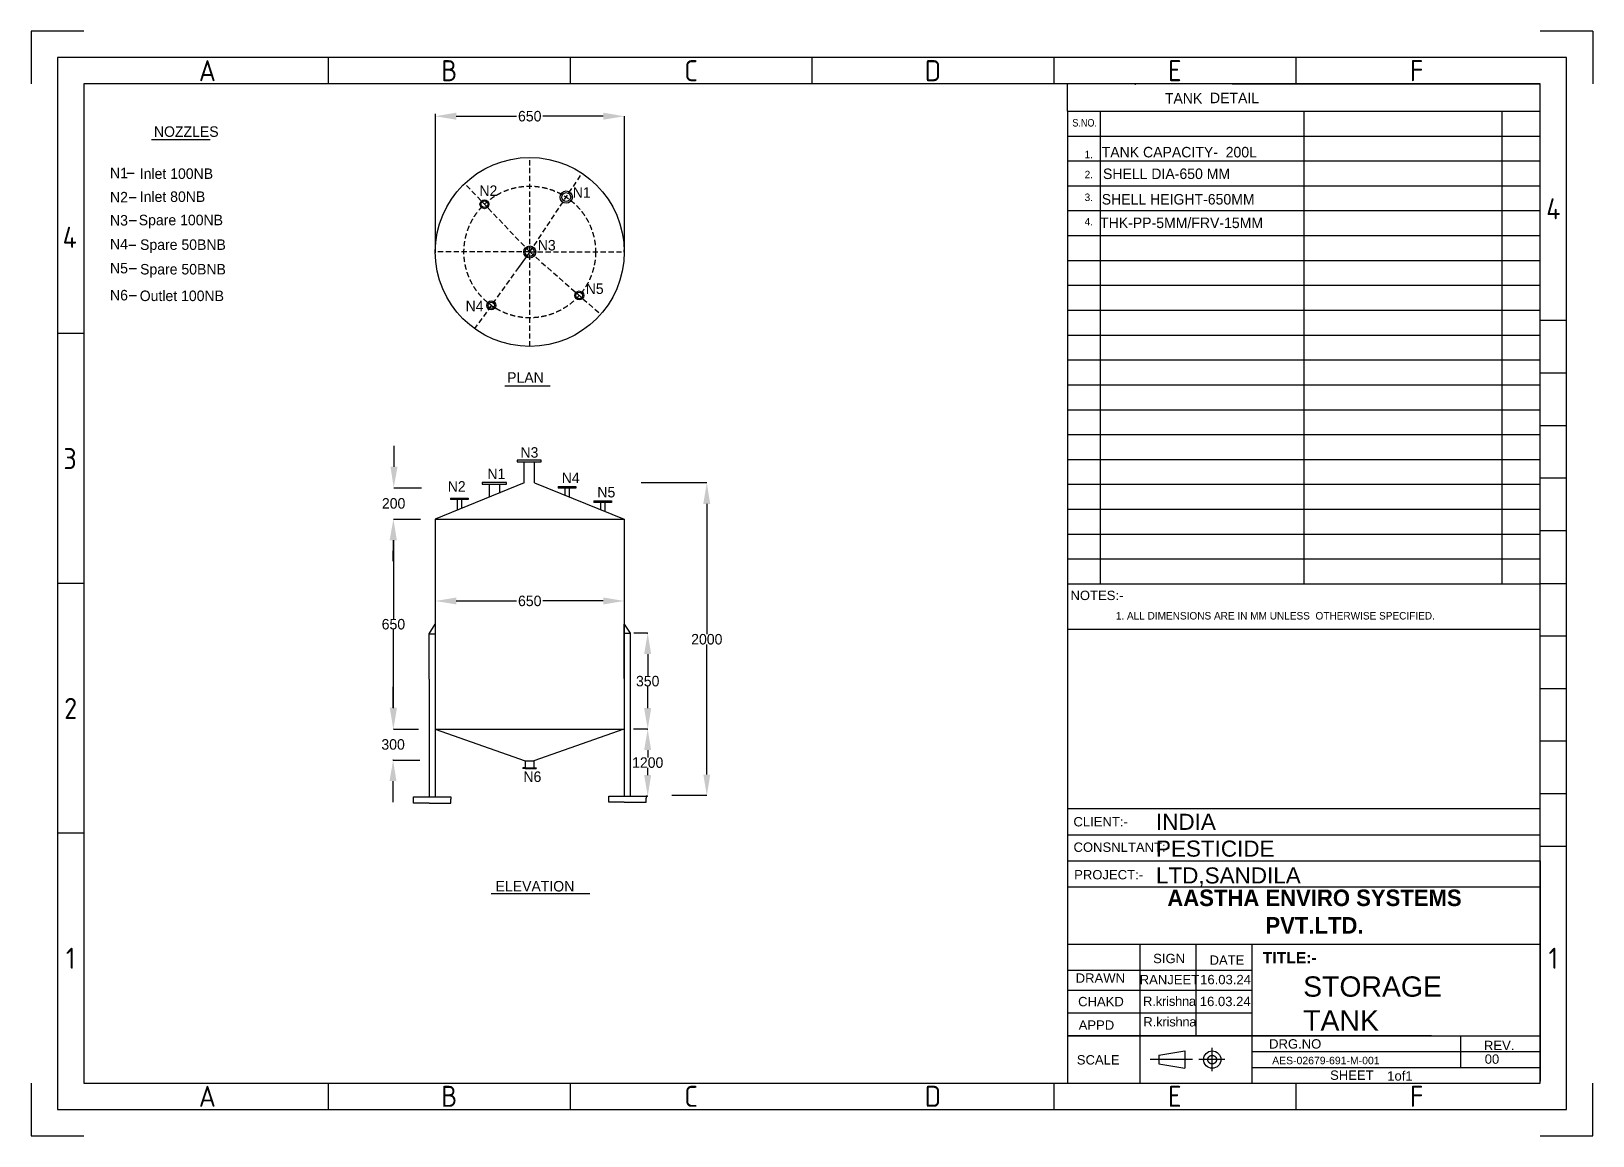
# Model space of a CAD drawing. Header units: inches. Extents: x -5552 to 41570, y 145 to 10666.
# Drawn here: x 26691 to 41570, y 145 to 10666 of the extents above; entities outside this region: 2.
import ezdxf
from ezdxf.enums import TextEntityAlignment as Align

# ---------------------------------------------------------------- set-up
doc = ezdxf.new("R2010")
doc.units = ezdxf.units.IN
doc.header["$LTSCALE"] = 200
doc.header["$MEASUREMENT"] = 0
doc.linetypes.add('CENTER', pattern=[50.8, 31.75, -6.35, 6.35, -6.35])
doc.linetypes.add('HIDDEN', pattern=[0.375, 0.25, -0.125])
for name, color, linetype in [('BORDER', 7, 'Continuous'), ('BOUN', 4, 'Continuous'), ('CEN', 231, 'CENTER'), ('DIM', 11, 'Continuous'), ('EQTXT', 6, 'Continuous'), ('LINE NO', 7, 'Continuous'), ('TEXT', 6, 'Continuous')]:
    doc.layers.add(name, color=color, linetype=linetype)
doc.styles.add('BAUHAUS', font='')
doc.styles.add('ISOCP', font='isocp.shx')
doc.styles.add('ROMANS', font='romans.shx', dxfattribs={"width": 0.85, "height": 75})
doc.styles.get('BAUHAUS').set_extended_font_data('Bauhaus Md BT', bold=True)
doc.dimstyles.get("Standard").update_dxf_attribs({"dimtxt": 80, "dimasz": 50, "dimexe": 0.18, "dimexo": 40, "dimgap": 0.09, "dimtad": 0, "dimtih": 1, "dimtoh": 1, "dimdec": 0, "dimzin": 0, "dimdsep": 46, "dimtxsty": 'Standard', "dimcen": 0.09, "dimclrd": 6, "dimclre": 6, "dimclrt": 5, "dimadec": 0, "dimazin": 0, "dimtfac": 1, "dimtdec": 0, "dimtofl": 0, "dimtmove": 0, "dimatfit": 3, "dimfxl": 1, "dimtolj": 1, "dimtzin": 0, "dimarcsym": 0})

# ---------------------------------------------------------------- blocks, each defined once
blk = doc.blocks.new('*D46')
at = {"layer": 'Defpoints', "color": 0, "linetype": 'HIDDEN', "transparency": 16777216}
for p in [(30541, 5881), (32341, 5881), (32341, 5239)]:
    blk.add_point(p, dxfattribs=at)
at = {"layer": 'EQTXT', "color": 6, "lineweight": -2, "transparency": 16777216}
for p, q in [((30541, 5240), (30541, 5239)), ((30741, 5239), (31316, 5239)), ((32141, 5239), (31566, 5239)), ((32341, 5240), (32341, 5239))]:
    blk.add_line(p, q, dxfattribs=at)
at = {"layer": 'EQTXT', "color": 6, "linetype": 'HIDDEN', "transparency": 16777216}
for points in [[(30741, 5272), (30741, 5206), (30541, 5239)], [(32141, 5272), (32141, 5206), (32341, 5239)]]:
    blk.add_solid(points, dxfattribs=at)
at = {"layer": 'EQTXT', "color": 7, "linetype": 'HIDDEN', "transparency": 16777216, "insert": (31441, 5239), "char_height": 100, "attachment_point": 5}
blk.add_mtext('\\A1;650', dxfattribs=at)
blk = doc.blocks.new('*D47')
at = {"layer": 'Defpoints', "color": 0, "linetype": 'HIDDEN', "transparency": 16777216}
for p in [(30541, 6018), (30142, 4017), (30541, 4017)]:
    blk.add_point(p, dxfattribs=at)
at = {"layer": 'EQTXT', "color": 6, "lineweight": -2, "transparency": 16777216}
for p, q in [((30143, 6018), (30142, 6018)), ((30142, 5818), (30142, 5067)), ((30142, 4217), (30142, 4967)), ((30143, 4017), (30142, 4017))]:
    blk.add_line(p, q, dxfattribs=at)
at = {"layer": 'EQTXT', "color": 6, "linetype": 'HIDDEN', "transparency": 16777216}
for points in [[(30109, 5818), (30175, 5818), (30142, 6018)], [(30109, 4217), (30175, 4217), (30142, 4017)]]:
    blk.add_solid(points, dxfattribs=at)
at = {"layer": 'EQTXT', "color": 7, "linetype": 'HIDDEN', "transparency": 16777216, "insert": (30142, 5017), "char_height": 100, "attachment_point": 5}
blk.add_mtext('\\A1;650', dxfattribs=at)
blk = doc.blocks.new('*D48')
at = {"layer": 'Defpoints', "color": 0, "linetype": 'HIDDEN', "transparency": 16777216}
for p in [(30140, 4022), (31440, 4017), (31439, 3718)]:
    blk.add_point(p, dxfattribs=at)
at = {"layer": 'EQTXT', "color": 6, "lineweight": -2, "transparency": 16777216}
for p, q in [((30141, 4222), (30141, 4422)), ((30141, 4022), (30140, 4022)), ((30140, 3723), (30138, 3723)), ((30138, 3523), (30137, 3323))]:
    blk.add_line(p, q, dxfattribs=at)
at = {"layer": 'EQTXT', "color": 6, "linetype": 'HIDDEN', "transparency": 16777216}
for points in [[(30107, 4222), (30174, 4222), (30140, 4022)], [(30105, 3523), (30171, 3523), (30139, 3723)]]:
    blk.add_solid(points, dxfattribs=at)
at = {"layer": 'EQTXT', "color": 7, "linetype": 'HIDDEN', "transparency": 16777216, "insert": (30139, 3872), "char_height": 100, "attachment_point": 5}
blk.add_mtext('\\A1;300', dxfattribs=at)
blk = doc.blocks.new('*D49')
at = {"layer": 'Defpoints', "color": 0, "linetype": 'HIDDEN', "transparency": 16777216}
for p in [(32341, 4018), (32341, 3381), (32565, 3381)]:
    blk.add_point(p, dxfattribs=at)
at = {"layer": 'EQTXT', "color": 6, "lineweight": -2, "transparency": 16777216}
for p, q in [((32564, 4018), (32565, 4018)), ((32565, 3818), (32565, 3749)), ((32565, 3581), (32565, 3649)), ((32564, 3381), (32565, 3381))]:
    blk.add_line(p, q, dxfattribs=at)
at = {"layer": 'EQTXT', "color": 6, "linetype": 'HIDDEN', "transparency": 16777216}
for points in [[(32531, 3818), (32598, 3818), (32565, 4018)], [(32531, 3581), (32598, 3581), (32565, 3381)]]:
    blk.add_solid(points, dxfattribs=at)
at = {"layer": 'EQTXT', "color": 7, "linetype": 'HIDDEN', "transparency": 16777216, "insert": (32565, 3699), "char_height": 100, "attachment_point": 5}
blk.add_mtext('\\A1;1200', dxfattribs=at)
blk = doc.blocks.new('*D50')
at = {"layer": 'Defpoints', "color": 0, "transparency": 16777216}
for p in [(30145, 6318), (30145, 6318), (30142, 6018)]:
    blk.add_point(p, dxfattribs=at)
at = {"layer": 'EQTXT', "color": 6, "lineweight": -2, "transparency": 16777216}
for p, q in [((30148, 6518), (30150, 6718)), ((30145, 6318), (30145, 6318)), ((30142, 6018), (30142, 6018)), ((30139, 5818), (30137, 5618))]:
    blk.add_line(p, q, dxfattribs=at)
at = {"layer": 'EQTXT', "color": 6, "transparency": 16777216}
for points in [[(30114, 6518), (30181, 6517), (30145, 6318)], [(30106, 5818), (30173, 5817), (30142, 6018)]]:
    blk.add_solid(points, dxfattribs=at)
at = {"layer": 'EQTXT', "color": 7, "transparency": 16777216, "insert": (30144, 6168), "char_height": 100, "attachment_point": 5}
blk.add_mtext('\\A1;200', dxfattribs=at)
blk = doc.blocks.new('*D51')
at = {"color": 6, "lineweight": -2, "transparency": 16777216}
for p, q in [((33127, 6364), (33128, 6364)), ((33128, 6164), (33128, 4924)), ((33128, 3585), (33128, 4824)), ((33127, 3385), (33128, 3385))]:
    blk.add_line(p, q, dxfattribs=at)
at = {"color": 6, "linetype": 'ByBlock', "transparency": 16777216}
for points in [[(33095, 6164), (33161, 6164), (33128, 6364)], [(33095, 3585), (33161, 3585), (33128, 3385)]]:
    blk.add_solid(points, dxfattribs=at)
at = {"layer": 'Defpoints', "color": 0, "linetype": 'ByBlock', "transparency": 16777216}
for p in [(31485, 6364), (31522, 3385), (33128, 3385)]:
    blk.add_point(p, dxfattribs=at)
at = {"color": 7, "linetype": 'ByBlock', "transparency": 16777216, "insert": (33128, 4874), "char_height": 100, "attachment_point": 5}
blk.add_mtext('\\A1;2000', dxfattribs=at)
blk = doc.blocks.new('*D52')
at = {"layer": 'Defpoints', "color": 0, "transparency": 16777216}
for p in [(30541, 9880), (32341, 9856), (32341, 9856)]:
    blk.add_point(p, dxfattribs=at)
at = {"layer": 'EQTXT', "color": 6, "lineweight": -2, "transparency": 16777216}
for p, q in [((30541, 9856), (30541, 9856)), ((30741, 9856), (31316, 9856)), ((32141, 9856), (31566, 9856)), ((32341, 9856), (32341, 9856))]:
    blk.add_line(p, q, dxfattribs=at)
at = {"layer": 'EQTXT', "color": 6, "transparency": 16777216}
for points in [[(30741, 9890), (30741, 9823), (30541, 9856)], [(32141, 9890), (32141, 9823), (32341, 9856)]]:
    blk.add_solid(points, dxfattribs=at)
at = {"layer": 'EQTXT', "color": 7, "transparency": 16777216, "insert": (31441, 9856), "char_height": 100, "attachment_point": 5}
blk.add_mtext('\\A1;650', dxfattribs=at)
blk = doc.blocks.new('*D56')
at = {"layer": 'Defpoints', "color": 0, "linetype": 'HIDDEN', "transparency": 16777216}
for p in [(32398, 4933), (32405, 4018), (32565, 4018)]:
    blk.add_point(p, dxfattribs=at)
at = {"layer": 'EQTXT', "color": 6, "lineweight": -2, "transparency": 16777216}
for p, q in [((32564, 4933), (32565, 4933)), ((32565, 4733), (32565, 4525)), ((32565, 4218), (32565, 4425)), ((32564, 4018), (32565, 4018))]:
    blk.add_line(p, q, dxfattribs=at)
at = {"layer": 'EQTXT', "color": 6, "linetype": 'HIDDEN', "transparency": 16777216}
for points in [[(32531, 4733), (32598, 4733), (32565, 4933)], [(32531, 4218), (32598, 4218), (32565, 4018)]]:
    blk.add_solid(points, dxfattribs=at)
at = {"layer": 'EQTXT', "color": 7, "linetype": 'HIDDEN', "transparency": 16777216, "insert": (32565, 4475), "char_height": 100, "attachment_point": 5}
blk.add_mtext('\\A1;350', dxfattribs=at)

msp = doc.modelspace()

# ---------------------------------------------------------------- linework, layer by layer
at = {"color": 0}
for p, q in [((36565.3, 9904.6), (36565.3, 10164.7)), ((36565.3, 9904.6), (36565.3, 646.2)), ((37252.9, 1970.5), (37252.9, 1096.3)), ((37787.3, 1970.5), (37787.3, 1096.3)), ((38321.7, 1970.5), (38321.7, 1096.3)), ((37252.9, 1722.2), (37252.9, 1096.3)), ((40034.8, 1096.3), (36565.3, 1096.3)), ((37252.9, 1096.3), (37252.9, 646.2)), ((38321.7, 1096.3), (38321.7, 646.2)), ((40034.8, 1096.3), (41069, 1096.3)), ((40308.1, 1096.3), (40308.1, 796.2)), ((41069, 1096.3), (41069, 796.2)), ((37435.7, 912.3), (37683.6, 953.6)), ((37435.7, 912.3), (37435.7, 829.6)), ((37683.6, 953.6), (37683.6, 788.3)), ((38321.7, 946.2), (41069, 946.2)), ((37435.7, 829.6), (37683.6, 788.3)), ((37942.9, 871), (37944.4, 871)), ((37943.7, 870.2), (37943.7, 871.7)), ((38321.7, 796.2), (41069, 796.2)), ((39695.4, 648.1), (39695.4, 646.2))]:
    msp.add_line(p, q, dxfattribs=at)
for p, q in [((38817.1, 9904.6), (38817.1, 5402.3)), ((31815.9, 6329.6), (31880.9, 6329.6)), ((31815.9, 6314.6), (31815.9, 6230.2)), ((30685.4, 6219.5), (30750.4, 6219.5)), ((30750.4, 6204.5), (30685.4, 6204.5)), ((30750.4, 6219.5), (30790.4, 6219.5)), ((30750.4, 6204.5), (30750.4, 6133.7)), ((30790.4, 6204.5), (30790.4, 6119.5)), ((32050.6, 6192.8), (32115.6, 6192.8)), ((32115.6, 6177.8), (32050.6, 6177.8)), ((32115.6, 6192.8), (32155.6, 6192.8)), ((32115.6, 6177.8), (32115.6, 6108.9)), ((32220.6, 6177.8), (32115.6, 6177.8)), ((32155.6, 6192.8), (32220.6, 6192.8)), ((32155.6, 6177.8), (32155.6, 6092.8)), ((32341.3, 4617.7), (32341.3, 4567.7))]:
    msp.add_line(p, q)
at = {"color": 7, "linetype": 'ByBlock'}
for p, q in [((31385.2, 6579.7), (31320.2, 6579.7)), ((31320.2, 6579.7), (31320.2, 6564.7)), ((31320.2, 6564.7), (31485.2, 6564.7)), ((31550.2, 6579.7), (31385.2, 6579.7)), ((31388.2, 6363.9), (31388.2, 6564.1)), ((31485.2, 6564.7), (31550.2, 6564.7)), ((31485.2, 6363.9), (31485.2, 6564.7)), ((31550.2, 6564.7), (31550.2, 6579.7)), ((31388.2, 6363.9), (30541.3, 6017.7)), ((31053.2, 6367.8), (30988.2, 6367.8)), ((30988.2, 6367.8), (30988.2, 6352.8)), ((30988.2, 6352.8), (31153.2, 6352.8)), ((31218.2, 6367.8), (31053.2, 6367.8)), ((31053.2, 6352.8), (31053.2, 6267.8)), ((31053.2, 6267.8), (31053.2, 6226.9)), ((31153.2, 6352.8), (31153.2, 6267.8)), ((31153.2, 6352.8), (31218.2, 6352.8)), ((31218.2, 6352.8), (31218.2, 6367.8)), ((31485.2, 6363.9), (32341.3, 6017.7)), ((31710.9, 6329.6), (31775.9, 6329.6)), ((31710.9, 6329.6), (31710.9, 6314.6)), ((31775.9, 6314.6), (31710.9, 6314.6)), ((31775.9, 6329.6), (31815.9, 6329.6)), ((31775.9, 6314.6), (31775.9, 6248.6)), ((31880.9, 6314.6), (31775.9, 6314.6)), ((30855.4, 6204.5), (30750.4, 6204.5)), ((30790.4, 6219.5), (30855.4, 6219.5)), ((30855.4, 6219.5), (30855.4, 6204.5)), ((30541.3, 6017.7), (32341.3, 6017.7)), ((30541.3, 6017.7), (30541.3, 4016.9)), ((32341.3, 6017.7), (32341.3, 4017.7)), ((30541.3, 5017.3), (30541.3, 4100.8)), ((32398.4, 4932.9), (32398.4, 4109)), ((32564.3, 4932.9), (32434.1, 4932.9)), ((30484.2, 4492.7), (30484.2, 3585.2)), ((32341.3, 4501), (32341.3, 3593.4)), ((30541.3, 4100.8), (30541.3, 3585.2)), ((32339, 4017.7), (31479, 3717.7)), ((32398.4, 4109), (32398.4, 3593.4)), ((30541.3, 4016.9), (31399, 3717.7))]:
    msp.add_line(p, q, dxfattribs=at)
at = {"color": 7, "linetype": 'ByBlock', "true_color": 0xffffff}
for p, q in [((31880.9, 6329.6), (31880.9, 6314.6)), ((30685.4, 6219.5), (30685.4, 6204.5)), ((32220.6, 6192.8), (32220.6, 6177.8)), ((32341.3, 4977.6), (32341.3, 4977.6)), ((32341.3, 4409.6), (32341.3, 4409.6))]:
    msp.add_line(p, q, dxfattribs=at)
at = {"color": 0, "linetype": 'HIDDEN', "ltscale": 300}
for p, q in [((37943.7, 759.7), (37943.7, 981.3)), ((37754.9, 871), (37353.3, 871)), ((38064.9, 871), (37814.9, 871))]:
    msp.add_line(p, q, dxfattribs=at)
at = {"color": 0}
msp.add_circle((37943.7, 871), 82.6, dxfattribs=at)
at = {"color": 0, "linetype": 'HIDDEN', "ltscale": 250}
msp.add_circle((37943.7, 870.2), 41.3, dxfattribs=at)
at = {"layer": 'BORDER', "color": 0}
for p, q in [((26691, 10665.7), (26691, 10164.7)), ((27192, 10665.7), (26691, 10665.7)), ((41570, 10665.7), (41069, 10665.7)), ((41570, 10665.7), (41570, 10164.7)), ((29521.5, 10415.2), (29521.5, 10164.7)), ((31826, 10415.2), (31826, 10164.7)), ((34130.5, 10164.7), (34130.5, 10415.2)), ((36435, 10415.2), (36435, 10164.7)), ((38739.5, 10415.2), (38739.5, 10164.7)), ((41319.5, 7910.3), (41069, 7910.3)), ((41319.5, 2900.6), (41319.5, 7910.3)), ((27192, 7785.1), (26941.5, 7785.1)), ((41319.5, 7409.3), (41069, 7409.3)), ((41319.5, 6908.4), (41069, 6908.4)), ((41319.5, 6407.3), (41069, 6407.3)), ((41319.5, 5906.2), (41069, 5906.2)), ((27192, 5405.4), (26941.5, 5405.4)), ((41069, 5405.4), (41319.5, 5405.4)), ((41319.5, 4904.5), (41069, 4904.5)), ((41319.5, 4403.5), (41069, 4403.5)), ((41319.5, 3902.5), (41069, 3902.5)), ((41319.5, 3401.5), (41069, 3401.5)), ((36565.3, 3261), (41069, 3261)), ((27192, 3025.8), (26941.5, 3025.8)), ((36565.3, 3012.7), (36565.3, 646.2)), ((36565.3, 3012.7), (41069, 3012.7)), ((41319.5, 2900.6), (41069, 2900.6)), ((36565.3, 2764.2), (41069, 2764.2)), ((41069, 2764.4), (41069, 665.2)), ((36565.3, 2516.1), (41069, 2516.1)), ((36565.3, 1970.5), (40783.5, 1970.5)), ((36850.8, 1970.5), (41069, 1970.5)), ((36565.3, 1722.2), (38321.7, 1722.2)), ((36565.3, 1533.4), (38321.7, 1533.4)), ((36565.3, 1314.8), (38321.7, 1314.8)), ((36565.3, 1096.3), (41069, 1096.3)), ((26691, 646.2), (26691, 145.2)), ((29521.5, 646.2), (29521.5, 395.7)), ((31826, 646.2), (31826, 395.7)), ((36435, 646.2), (36435, 395.7)), ((36850.8, 646.2), (41069, 646.2)), ((38739.5, 646.2), (38739.5, 395.7)), ((40409.2, 648.1), (40409.2, 646.2)), ((41570, 145.2), (41570, 646.2)), ((26691, 145.2), (27192, 145.2)), ((41069, 145.2), (41570, 145.2))]:
    msp.add_line(p, q, dxfattribs=at)
msp.add_lwpolyline([(41319.5, 395.7), (41319.5, 10415.2), (26941.5, 10415.2), (26941.5, 395.7)], close=True, dxfattribs=at)
for points in [[(41069, 1639.9), (41069, 1407.4)], [(41069, 1439.2), (41069, 1191.3)]]:
    msp.add_lwpolyline(points, dxfattribs=at)
at = {"layer": 'BOUN', "color": 0}
for p, q in [((36565.3, 9904.6), (41069, 9904.6)), ((36875.8, 9904.6), (36875.8, 5402.3)), ((40702.4, 9904.6), (40702.4, 5402.3)), ((36565.3, 9667.6), (41069, 9667.6)), ((36565.3, 9430.7), (41069, 9430.7)), ((36565.3, 9193.7), (41069, 9193.7)), ((36565.3, 8956.7), (41069, 8956.7)), ((36565.3, 8719.8), (41069, 8719.8)), ((36565.3, 8482.8), (41069, 8482.8)), ((36565.3, 8245.8), (41069, 8245.8)), ((36565.3, 8008.9), (41069, 8008.9)), ((36565.3, 7771.9), (41069, 7771.9)), ((36565.3, 7535), (41069, 7535)), ((36565.3, 7298), (41069, 7298)), ((36565.3, 7061), (41069, 7061)), ((36565.3, 6824.1), (41069, 6824.1)), ((36565.3, 6587.1), (41069, 6587.1)), ((36565.3, 6350.1), (41069, 6350.1)), ((36565.3, 6113.2), (41069, 6113.2)), ((36565.3, 5876.2), (41069, 5876.2)), ((36565.3, 5639.2), (41069, 5639.2)), ((36565.3, 5402.3), (41069, 5402.3)), ((36565.3, 4968.9), (41069, 4968.9)), ((36596.3, 646.2), (41069, 646.2))]:
    msp.add_line(p, q, dxfattribs=at)
at = {"layer": 'CEN', "color": 3, "linetype": 'ByBlock'}
for p, q in [((27837, 9633.5), (28394.5, 9633.5)), ((31203.7, 7288.1), (31636.2, 7288.1)), ((31072, 2452.4), (32014.5, 2452.4))]:
    msp.add_line(p, q, dxfattribs=at)
at = {"layer": 'DIM', "color": 0, "ltscale": 150}
msp.add_line((38133.2, 10164.7), (41069, 10164.7), dxfattribs=at)
at = {"layer": 'EQTXT', "color": 7}
for p, q in [((30541.3, 9880.4), (30541.3, 8555.3)), ((32341.3, 9856.3), (32341.3, 8563.2)), ((30145.3, 6317.7), (30410.8, 6317.7)), ((33127.6, 6363.9), (32501.8, 6363.9)), ((30750.4, 6133.7), (30750.4, 6103.2)), ((30141.7, 6017.7), (30398.8, 6017.7)), ((32564.2, 4017.7), (32429.2, 4017.7)), ((30141.7, 4016.9), (30382.6, 4016.9)), ((30138.5, 3722.6), (30394.3, 3722.6)), ((33128.2, 3384.7), (32793.6, 3384.7))]:
    msp.add_line(p, q, dxfattribs=at)
at = {"layer": 'EQTXT', "color": 7, "linetype": 'HIDDEN'}
for p, q in [((31441.3, 8563.2), (31441.3, 9463.2)), ((31441.3, 8563.2), (31939.6, 9312.7)), ((31441.3, 8563.2), (30821.7, 9215.9)), ((31441.3, 8563.2), (30541.3, 8563.2)), ((31441.3, 7663.2), (31441.3, 8563.2)), ((31441.3, 8563.2), (32341.3, 8563.2)), ((31441.3, 8563.2), (32117.2, 7968.9)), ((31334.8, 8416.3), (30915, 7833.1))]:
    msp.add_line(p, q, dxfattribs=at)
at = {"layer": 'EQTXT', "color": 7, "linetype": 'ByBlock'}
for p, q in [((27603.1, 9313.1), (27670.8, 9313.1)), ((27622.7, 9083.4), (27690.3, 9083.4)), ((27625, 8863), (27692.7, 8863)), ((27619.7, 8627.3), (27687.4, 8627.3)), ((30541.3, 8560.1), (30541.3, 8583.6)), ((31441.3, 8563.2), (31334.8, 8416.3)), ((32341.3, 8560.1), (32341.3, 8583.6)), ((27625.2, 8407.3), (27692.9, 8407.3)), ((27625.2, 8149.8), (27692.9, 8149.8)), ((32050.6, 6192.8), (32050.6, 6177.8)), ((30484.2, 4925.8), (30541.3, 5017.3)), ((30484.2, 4925.8), (30541.3, 4925.8)), ((30484.2, 4492.7), (30484.2, 4924.7)), ((32341.3, 4932.9), (32341.3, 5017.7)), ((32341.3, 5017.7), (32398.4, 4932.9)), ((32341.3, 5017.3), (32341.6, 5017.3)), ((32341.3, 4501), (32341.3, 4932.9)), ((32341.3, 4932.9), (32398.4, 4932.9)), ((30541.3, 4016.9), (32339, 4017.7)), ((30484.2, 3585.2), (30484.2, 3372.5)), ((30541.3, 3585.2), (30541.3, 3372.5)), ((31399, 3649.4), (31375.7, 3649.4)), ((31375.7, 3649.4), (31375.7, 3642.2)), ((31399, 3642.2), (31375.7, 3642.2)), ((31399, 3717.7), (31399, 3649.4)), ((31399, 3717.7), (31479, 3717.7)), ((31399, 3649.4), (31479, 3649.4)), ((31399, 3642.2), (31479, 3642.2)), ((31479, 3717.7), (31479, 3649.4)), ((31479, 3649.4), (31503.7, 3649.4)), ((31479, 3642.2), (31503.7, 3642.2)), ((31503.7, 3649.4), (31503.7, 3642.2)), ((32341.3, 3593.4), (32341.3, 3380.7)), ((32398.4, 3593.4), (32398.4, 3380.7)), ((30334, 3351.1), (30334, 3372.5)), ((30334, 3372.5), (30484.2, 3372.5)), ((30334, 3313.3), (30334, 3351.1)), ((30484.2, 3313.5), (30334, 3313.5)), ((30484.2, 3372.5), (30689.2, 3372.5)), ((30484.2, 3313.5), (30548.2, 3313.9)), ((30548.2, 3313.9), (30689, 3313.9)), ((30689, 3313.7), (30689, 3351.1)), ((30689.2, 3372.5), (30689.2, 3351.1)), ((32195.5, 3380.7), (32341.3, 3380.7)), ((32195.5, 3359.4), (32195.5, 3380.7)), ((32195.5, 3321.5), (32195.5, 3359.4)), ((32341.3, 3321.7), (32195.5, 3321.7)), ((32341.3, 3380.7), (32550.4, 3380.7)), ((32341.3, 3321.7), (32405.3, 3322.2)), ((32405.3, 3322.2), (32550.2, 3322.2)), ((32550.2, 3321.9), (32550.2, 3359.4)), ((32550.4, 3380.7), (32550.4, 3359.4)), ((32564.2, 3380.7), (32551.4, 3380.7))]:
    msp.add_line(p, q, dxfattribs=at)
at = {"layer": 'EQTXT', "color": 7}
msp.add_lwpolyline([(41069, 646.2), (41069, 10164.7), (27192, 10164.7), (27192, 646.2)], close=True, dxfattribs=at)
at = {"layer": 'EQTXT', "color": 7, "linetype": 'ByBlock'}
for centre, radius in [((31441.3, 8563.2), 900), ((31788.6, 9085.7), 59.1), ((31788.6, 9085.7), 42.5), ((31009.4, 9018.2), 42.5), ((31009.4, 9018.2), 42.5), ((31009.4, 9018.2), 32.3), ((31440.9, 8563), 57.6), ((31440.9, 8563), 42.5), ((31912.6, 8149.1), 42.5), ((31074.1, 8054.1), 42.5), ((31074.1, 8054.1), 29.7), ((31912.6, 8149.1), 32)]:
    msp.add_circle(centre, radius, dxfattribs=at)
at = {"layer": 'EQTXT', "color": 7, "linetype": 'HIDDEN'}
msp.add_circle((31441.3, 8563.2), 627.1, dxfattribs=at)

# ---------------------------------------------------------------- texts
at = {"color": 5, "char_height": 200, "width": 3266.861, "attachment_point": 3}
for insert in [(-3772.4, 7198.3), (-5552.3, 776.6)]:
    msp.add_mtext('{\\fMonospac821 BT|b1|i0|c0|p49; }', dxfattribs=dict(at, insert=insert))
at = {"color": 7, "linetype": 'ByBlock', "char_height": 100, "attachment_point": 1}
for s, insert in [('N3', (31352.2, 6703.7)), ('N', (31352.2, 6703.7)), ('N1', (31037.3, 6499.4)), ('N4', (31745.5, 6462.2))]:
    msp.add_mtext(s, dxfattribs=dict(at, insert=insert))
at = {"color": 0, "attachment_point": 1}
for s, insert, char_height, width in [('{\\fArial|b0|i0|c0|p34;NOTES:-}', (36593.3, 5336.7), 89.062, 0.9), ('{\\fArial|b0|i0|c0|p34;CLIENT:-}', (36621.6, 3180.7), 89.062, 0.9), ('{\\fArial|b0|i0|c0|p34;INDIA PESTICIDE LTD,SANDILA}', (37408.1, 3212.1), 153.179, 1.935), ('{\\fArial|b0|i0|c0|p34;CONSNLTANT:-}', (36622.2, 2938.4), 89.062, 0.9), ('{\\fArial|b0|i0|c0|p34;PROJECT:-}', (36628.6, 2676.2), 89.062, 0.9), ('{\\fArial|b0|i0|c0|p34;SIGN}', (37381.1, 1878.2), 89.062, 0.9), ('{\\fArial|b0|i0|c0|p34;DATE}', (37918.5, 1862.6), 89.062, 0.9), ('{\\fArial|b1|i0|c0|p34;TITLE:-}', (38425.3, 1894.8), 106.875, 0.9), ('{\\fArial|b0|i0|c0|p34;DRAWN}', (36643.1, 1691.4), 89.062, 0.9), ('{\\fArial|b0|i0|c0|p34;RANJEET}', (37252.9, 1677.4), 89.062, 0.9), ('{\\fArial|b0|i0|c0|p34;16.03.24}', (37828.9, 1677.4), 89.062, 0.9), ('{\\fArial|b0|i0|c0|p34;STORAGE  TANK}', (38810.7, 1663.2), 193.492, 2.444), ('{\\fArial|b0|i0|c0|p34;CHAKD}', (36666.2, 1467.8), 89.062, 0.9), ('{\\fArial|b0|i0|c0|p34;R\\T0.95;.krishna}', (37283.6, 1471.3), 89.062, 0.9), ('{\\fArial|b0|i0|c0|p34;16.03.24}', (37825.7, 1468.9), 89.062, 0.9), ('{\\fArial|b0|i0|c0|p34;APPD}', (36671.4, 1244), 89.062, 0.9), ('{\\fArial|b0|i0|c0|p34;R\\T0.95;.krishna}', (37287.1, 1275.3), 89.062, 0.9), ('{\\fArial|b0|i0|c0|p34;DRG.NO}', (38485.8, 1064.7), 89.062, 0.9), ('{\\fArial|b0|i0|c0|p34;REV.}', (40532.9, 1049.8), 89.062, 0.9), ('{\\fArial|b0|i0|c0|p34;SCALE}', (36653.7, 912.9), 89.062, 0.9), ('{\\fArial|b0|i0|c0|p34;AES-02679-691-M-001}', (38515.2, 897.6), 71.25, 0.9), ('{\\fArial|b0|i0|c0|p34;  00}', (40540.5, 919.7), 89.062, 0.9), ('{\\fArial|b0|i0|c0|p34;SHEET\\Fromans|c0; }', (39067, 766.8), 89.062, 0.9), ('{\\fArial|b0|i0|c0|p34;1of1 }', (39611.4, 759.9), 89.062, 0.9)]:
    msp.add_mtext(s, dxfattribs=dict(at, insert=insert, char_height=char_height, width=width))
at = {"layer": 'BORDER', "color": 0, "style": 'ISOCP'}
for s, p in [('A', (28369.3, 10290)), ('B', (30673.8, 10290)), ('C', (32978.2, 10290)), ('D', (35282.7, 10290)), ('E', (37587.2, 10290)), ('F', (39891.7, 10290)), ('4', (41194.3, 8974.9)), ('4', (27058, 8702.9)), ('3', (27060.9, 6595.3)), ('2', (27066.7, 4215.6)), ('1', (27066.7, 1836)), ('1', (41194.3, 1836)), ('A', (28369.3, 520.9)), ('B', (30673.8, 520.9)), ('C', (32978.2, 520.9)), ('D', (35282.7, 520.9)), ('E', (37587.2, 520.9)), ('F', (39891.7, 520.9))]:
    msp.add_text(s, height=200.4, dxfattribs=at).set_placement(p, align=Align.MIDDLE)
at = {"layer": 'CEN', "color": 3, "linetype": 'ByBlock'}
for s, p in [('TANK', (37493.1, 9976.7)), ('DETAIL', (37922.8, 9980.4)), ('NOZZLES', (27859.8, 9659.8)), ('PLAN', (31225.7, 7317.4)), ('ELEVATION', (31115.3, 2471.8))]:
    msp.add_text(s, height=100, dxfattribs=at).set_placement(p)
at = {"layer": 'DIM', "color": 0, "ltscale": 150, "insert": (37204.3, 10164.7), "char_height": 5.566, "width": 3864.756, "attachment_point": 1, "style": 'ROMANS'}
msp.add_mtext('\\pt3450;ED ', dxfattribs=at)
at = {"layer": 'DIM', "color": 0, "insert": (38918.4, 2280.5), "char_height": 157.271, "width": 3433.584, "attachment_point": 5, "style": 'BAUHAUS'}
msp.add_mtext('{\\C140;AASTHA ENVIRO SYSTEMS PVT.LTD.}', dxfattribs=at)
at = {"layer": 'EQTXT', "color": 7, "linetype": 'ByBlock', "char_height": 100, "attachment_point": 1}
for s, insert in [('N1', (27441.6, 9365.2)), ('N2', (27441.6, 9135.5)), ('N2', (30961.1, 9196.8)), ('N1', (31851.3, 9179.8)), ('N3', (27441.6, 8915.1)), ('N4', (27441.6, 8688.3)), ('N3', (31517.4, 8677.7)), ('N5', (27441.6, 8459.4)), ('N6', (27441.6, 8201.9)), ('N5', (31974.3, 8263.2)), ('N4', (30830.2, 8098.1)), ('N5', (32085.2, 6325.4)), ('N6', (31380.7, 3615.4))]:
    msp.add_mtext(s, dxfattribs=dict(at, insert=insert))
at = {"layer": 'EQTXT', "color": 7, "linetype": 'ByBlock', "insert": (30659.3, 6380.1), "char_height": 100, "width": 133.333, "attachment_point": 1}
msp.add_mtext('N2', dxfattribs=at)
at = {"layer": 'LINE NO', "color": 7, "linetype": 'ByBlock'}
for s, p in [('TANK CAPACITY-  200L', (36890.9, 9464)), ('Inlet 100NB', (27724.9, 9259)), ('SHELL DIA-650 MM', (36903.2, 9258)), ('Inlet 80NB', (27724.9, 9039.9)), ('SHELL HEIGHT-650MM', (36891.2, 9015.2)), ('Spare 100NB', (27715.5, 8817.7)), ('THK-PP-5MM/FRV-15MM', (36875.8, 8790.6)), ('Spare 50BNB', (27728, 8583)), ('Spare 50BNB', (27728, 8348.9)), ('Outlet 100NB', (27724.9, 8095.6))]:
    msp.add_text(s, height=100, dxfattribs=at).set_placement(p)
at = {"layer": 'TEXT', "color": 0, "width": 0.9}
msp.add_text('S.NO.', height=71.53, dxfattribs=at).set_placement((36611.4, 9758.1))
at = {"layer": 'TEXT', "color": 0}
msp.add_text('1. ALL DIMENSIONS ARE IN MM UNLESS  OTHERWISE SPECIFIED.', height=71.528, dxfattribs=at).set_placement((37025.2, 5062.3))
at = {"layer": 'TEXT', "color": 0, "char_height": 71.53, "attachment_point": 1}
for s, insert in [('1.', (36728.2, 9527.4)), ('2.', (36728.2, 9336.6)), ('3.', (36728.2, 9119.9)), ('4.', (36728.2, 8887.5))]:
    msp.add_mtext(s, dxfattribs=dict(at, insert=insert))

# ---------------------------------------------------------------- dimensions: what is measured, and where the dimension line sits
at = {"color": 7, "linetype": 'ByBlock'}
dim = msp.add_linear_dim(base=(33128, 3384.7), p1=(31485.2, 6363.9), p2=(31522.5, 3384.7), angle=90, text='2000', dimstyle='Standard', override={"dimtxt": 100, "dimasz": 200, "dimclrt": 7, "dimfxlon": 1, "dimtfillclr": 256, "dimarcsym": 1}, dxfattribs=at)
dim.commit()
dim.dimension.update_dxf_attribs({"geometry": '*D51', "text_midpoint": (33128, 4874.3)})
at = {"layer": 'EQTXT', "color": 7}
dim = msp.add_linear_dim(base=(32341.3, 9856.3), p1=(30541.3, 9880.4), p2=(32341.3, 9856.3), text='650', dimstyle='Standard', override={"dimtxt": 100, "dimasz": 200, "dimclrt": 7, "dimfxlon": 1, "dimtfillclr": 256, "dimarcsym": 1}, dxfattribs=at)
dim.commit()
dim.dimension.update_dxf_attribs({"geometry": '*D52', "text_midpoint": (31441.3, 9856.3)})
dim = msp.add_aligned_dim(p1=(30141.7, 6017.7), p2=(30145.3, 6317.7), distance=0, text='200', dimstyle='Standard', override={"dimtxt": 100, "dimasz": 200, "dimclrt": 7, "dimfxlon": 1, "dimtfillclr": 256, "dimarcsym": 1}, dxfattribs=at)
dim.commit()
dim.dimension.update_dxf_attribs({"geometry": '*D50', "text_midpoint": (30143.5, 6167.7)})
at = {"layer": 'EQTXT', "color": 7, "linetype": 'HIDDEN'}
for base, p1, p2, text, picture, middle in [((30141.9, 4016.9), (30541.3, 6017.7), (30541.3, 4016.9), '650', '*D47', (30141.9, 5017.3)), ((32564.7, 4017.6), (32398.4, 4932.9), (32404.8, 4017.6), '350', '*D56', (32564.7, 4475.2)), ((32564.6, 3380.7), (32341.3, 4017.7), (32341.3, 3380.7), '1200', '*D49', (32564.6, 3699.2))]:
    dim = msp.add_linear_dim(base=base, p1=p1, p2=p2, angle=90, text=text, dimstyle='Standard', override={"dimtxt": 100, "dimasz": 200, "dimclrt": 7, "dimfxlon": 1, "dimtfillclr": 256, "dimarcsym": 1}, dxfattribs=at)
    dim.commit()
    dim.dimension.update_dxf_attribs({"geometry": picture, "text_midpoint": middle})
dim = msp.add_linear_dim(base=(32341.3, 5239.1), p1=(30541.3, 5880.8), p2=(32341.3, 5880.8), text='650', dimstyle='Standard', override={"dimtxt": 100, "dimasz": 200, "dimclrt": 7, "dimfxlon": 1, "dimtfillclr": 256, "dimarcsym": 1}, dxfattribs=at)
dim.commit()
dim.dimension.update_dxf_attribs({"geometry": '*D46', "text_midpoint": (31441.3, 5239.1)})
dim = msp.add_aligned_dim(p1=(31439, 3717.7), p2=(31440.2, 4017.3), distance=1300.4, dimstyle='Standard', override={"dimtxt": 100, "dimasz": 200, "dimclrt": 7, "dimfxlon": 1, "dimtfillclr": 256, "dimarcsym": 1}, dxfattribs=at)
dim.commit()
dim.dimension.update_dxf_attribs({"geometry": '*D48', "text_midpoint": (30139.2, 3872.4)})

doc.saveas('drawing.dxf')
